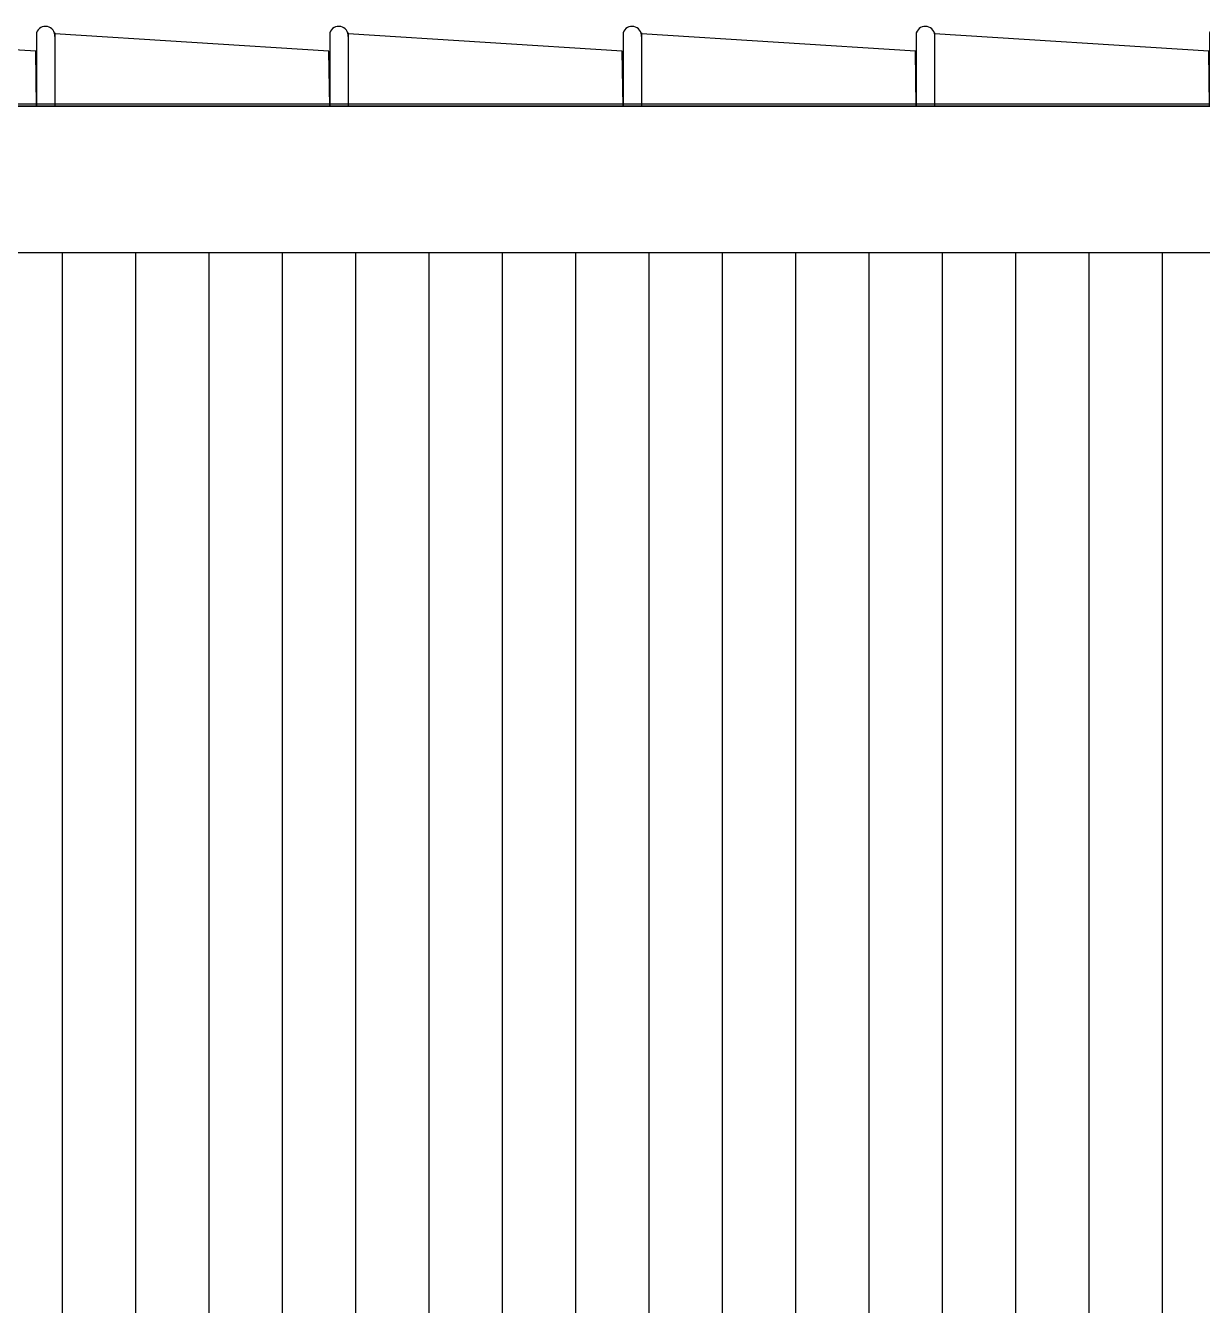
# Model space of a CAD drawing. Header units: millimetres. Extents: x 128 to 761, y 122 to 191.
# Drawn here: x 194.314 to 195.919, y 187.046 to 188.792 of the extents above; entities that cross this region are included whole.
import ezdxf

# ---------------------------------------------------------------- set-up
doc = ezdxf.new("R2010")
doc.units = ezdxf.units.MM
doc.layers.add('ALVENARIA', color=7, linetype='Continuous')
doc.layers.add('CAIXILHOS', color=7, linetype='Continuous')

# ---------------------------------------------------------------- blocks, each defined once
blk = doc.blocks.new('CUMEEIRA1')
at = {"layer": 'ALVENARIA', "color": 3, "ltscale": 0.5}
for p, q in [((0, 0.1), (0, 0)), ((0.025, 0.1), (0.025, 0)), ((0.399, 0.075), (0.025, 0.0984)), ((0.4, 0.1), (0.4, 0)), ((0.425, 0.1), (0.425, 0)), ((0.799, 0.075), (0.425, 0.0984)), ((0.8, 0.1), (0.8, 0)), ((0.825, 0.1), (0.825, 0)), ((1.199, 0.075), (0.825, 0.0984)), ((1.2, 0.1), (1.2, 0)), ((1.225, 0.1), (1.225, 0)), ((1.599, 0.075), (1.225, 0.0984)), ((1.6, 0.1), (1.6, 0)), ((1.625, 0.1), (1.625, 0)), ((1.999, 0.075), (1.625, 0.0984)), ((2, 0.1), (2, 0)), ((2.025, 0.1), (2.025, 0)), ((2.399, 0.075), (2.025, 0.0984)), ((0.4, 0), (0.399, 0.075)), ((0.8, 0), (0.799, 0.075)), ((1.2, 0), (1.199, 0.075)), ((1.6, 0), (1.599, 0.075)), ((2, 0), (1.999, 0.075)), ((2.4, 0), (2.399, 0.075)), ((0, 0), (0.4, 0)), ((0.4, 0), (0.8, 0)), ((0.8, 0), (1.2, 0)), ((1.2, 0), (1.6, 0)), ((1.6, 0), (2, 0)), ((2, 0), (2.4, 0))]:
    blk.add_line(p, q, dxfattribs=at)
for centre in [(0.0123, 0.0957), (0.4123, 0.0957), (0.8123, 0.0957), (1.2123, 0.0957), (1.6123, 0.0957), (2.0123, 0.0957)]:
    blk.add_arc(centre, 0.013, 355.9613, 160.6924, dxfattribs=at)

msp = doc.modelspace()

# ---------------------------------------------------------------- hatches: boundary and pattern name
h = msp.add_hatch()
h.set_pattern_fill('_U', color=8, scale=0.1, angle=90, style=0, pattern_type=0)
h.set_pattern_definition([(90, (-207.03534, -54.49034), (-0.1, 6e-18), [])])
h.paths.add_polyline_path([(202.6842, 188.4826), (192.7116, 188.4826), (195.7117, 185.3617), (202.6842, 185.3617)])

# ---------------------------------------------------------------- linework, layer by layer
at = {"color": 2}
for p, q in [((192.6388, 188.6826), (202.6842, 188.6826)), ((192.7116, 188.4826), (202.6842, 188.4826))]:
    msp.add_line(p, q, dxfattribs=at)
at = {"color": 7}
msp.add_line((198.9486, 188.6851), (192.7236, 188.6851), dxfattribs=at)
at = {"layer": 'CAIXILHOS', "color": 2}
msp.add_line((192.7236, 188.6826), (202.6842, 188.6826), dxfattribs=at)
at = {"layer": 'CAIXILHOS', "color": 6}
msp.add_line((197.5664, 188.6826), (192.7236, 188.6826), dxfattribs=at)

# ---------------------------------------------------------------- block references
at = {"layer": 'CAIXILHOS', "color": 3}
for p in [(192.7291, 188.6826), (195.1291, 188.6826)]:
    msp.add_blockref('CUMEEIRA1', p, dxfattribs=at)

doc.saveas('drawing.dxf')
